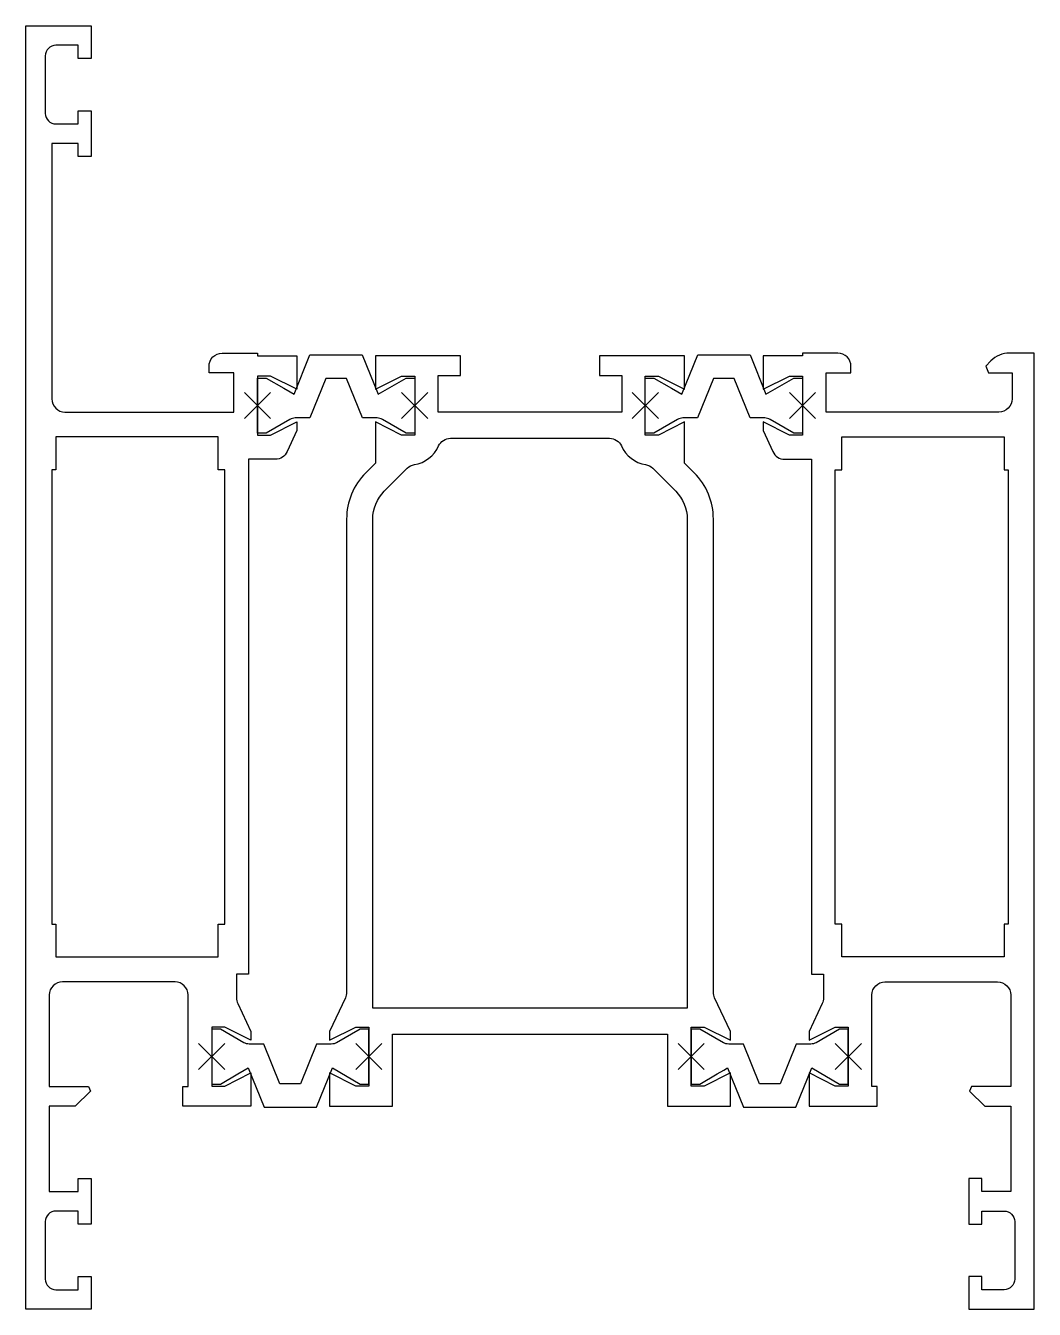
# Model space of a CAD drawing. Header units: millimetres. Extents: x 0 to 77, y 0 to 98.
import ezdxf

# ---------------------------------------------------------------- set-up
doc = ezdxf.new("R2010")
doc.units = ezdxf.units.MM
doc.header["$PDMODE"] = 3
doc.header["$PDSIZE"] = 1
doc.layers.add('X_SNAP', color=7, linetype='Continuous', lineweight=0, plot=False)

msp = doc.modelspace()

# ---------------------------------------------------------------- linework, layer by layer
for points in [[(17.2, 21.2), (17.2, 20.55), (15.2, 21.55), (14.2, 21.55), (14.2, 17.05), (15.2, 17.05), (17.2, 18.05), (17.2, 15.5), (12, 15.5), (12, 17), (12.4, 17), (12.4, 24, 0.414214), (11.4, 25), (2.8, 25, 0.414214), (1.8, 24), (1.8, 17), (4.8, 17), (4.941, 16.659), (3.783, 15.5), (1.8, 15.5), (1.8, 9), (4, 9), (4, 10), (5, 10), (5, 6.5), (4, 6.5), (4, 7.5), (2.3, 7.5, 0.414214), (1.5, 6.7), (1.5, 2.3, 0.414214), (2.3, 1.5), (4, 1.5), (4, 2.5), (5, 2.5), (5, 0), (0, 0), (0, 98), (5, 98), (5, 95.5), (4, 95.5), (4, 96.5), (2.3, 96.5, 0.414214), (1.5, 95.7), (1.5, 91.3, 0.414214), (2.3, 90.5), (4, 90.5), (4, 91.5), (5, 91.5), (5, 88), (4, 88), (4, 89), (2, 89), (2, 69.5, 0.414214), (3, 68.5), (15.9, 68.5), (15.9, 71.5), (14, 71.5), (14, 72, -0.414214), (15, 73), (17.7, 73), (17.7, 72.8), (20.7, 72.8), (20.7, 70.25), (18.7, 71.25), (17.7, 71.25), (17.7, 66.75), (18.7, 66.75), (20.7, 67.75), (20.7, 67.1), (19.966, 65.487, -0.294108), (19.056, 64.9), (17, 64.9), (17, 25.6), (16.1, 25.6), (16.1, 23.781, 0.109518), (16.194, 23.358), (17.2, 21.2)], [(21.692, 68.05), (20.566, 68.05, 0.131652), (20.166, 67.943), (18.361, 66.9), (17.7, 66.9), (17.7, 71.1), (18.361, 71.1), (19.7, 70.327), (20.188, 70.045), (20.487, 69.872), (21.7, 72.875), (25.7, 72.875), (26.913, 69.872), (29.039, 71.1), (29.7, 71.1), (29.7, 66.9), (29.039, 66.9), (27.234, 67.943, 0.131652), (26.834, 68.05), (25.708, 68.05), (24.486, 71.075), (22.914, 71.075)], [(23.201, 21.202), (23.201, 20.55), (25.201, 21.55), (26.201, 21.55), (26.201, 17.05), (25.201, 17.05), (23.201, 18.05), (23.201, 15.5), (28.001, 15.5), (28.001, 21), (49.001, 21), (49.001, 15.5), (53.801, 15.5), (53.801, 18.05), (51.801, 17.05), (50.801, 17.05), (50.801, 21.55), (51.801, 21.55), (53.801, 20.55), (53.801, 21.2), (52.595, 23.787, -0.109518), (52.501, 24.21), (52.501, 60.329, 0.198912), (51.037, 63.864), (50.301, 64.6), (50.301, 67.75), (48.301, 66.75), (47.301, 66.75), (47.301, 71.25), (48.301, 71.25), (50.301, 70.25), (50.301, 72.8), (43.801, 72.8), (43.801, 71.3), (45.501, 71.3), (45.501, 68.5), (31.501, 68.5), (31.501, 71.3), (33.201, 71.3), (33.201, 72.8), (26.7, 72.8), (26.7, 70.25), (28.7, 71.25), (29.7, 71.25), (29.7, 66.75), (28.7, 66.75), (26.7, 67.75), (26.7, 64.6), (25.964, 63.864, 0.198912), (24.5, 60.329), (24.5, 24.21, -0.109518), (24.406, 23.787), (23.201, 21.202)], [(51.293, 68.05), (50.167, 68.05, 0.131652), (49.767, 67.943), (47.962, 66.9), (47.301, 66.9), (47.301, 71.1), (47.962, 71.1), (49.301, 70.327), (49.789, 70.045), (50.088, 69.872), (51.301, 72.875), (55.301, 72.875), (56.514, 69.872), (58.64, 71.1), (59.301, 71.1), (59.301, 66.9), (58.64, 66.9), (56.835, 67.943, 0.131652), (56.435, 68.05), (55.309, 68.05), (54.087, 71.075), (52.515, 71.075)], [(56.301, 72.8), (56.301, 70.25), (58.301, 71.25), (59.301, 71.25), (59.301, 66.75), (58.301, 66.75), (56.301, 67.75), (56.301, 67.1), (57.035, 65.487, 0.294108), (57.945, 64.9), (60.001, 64.9), (60.001, 25.6), (60.901, 25.6), (60.901, 23.781, -0.109518), (60.807, 23.358), (59.801, 21.2), (59.801, 20.55), (61.801, 21.55), (62.801, 21.55), (62.801, 17.05), (61.801, 17.05), (59.801, 18.05), (59.801, 15.5), (65.001, 15.5), (65.001, 17), (64.601, 17), (64.601, 24, -0.414214), (65.601, 25), (74.201, 25, -0.414214), (75.201, 24), (75.201, 17), (72.201, 17), (72.06, 16.659), (73.218, 15.5), (75.201, 15.5), (75.201, 9), (73.001, 9), (73.001, 10), (72.001, 10), (72.001, 6.5), (73.001, 6.5), (73.001, 7.5), (74.701, 7.5, -0.414214), (75.501, 6.7), (75.501, 2.3, -0.414214), (74.701, 1.5), (73.001, 1.5), (73.001, 2.5), (72.001, 2.5), (72.001, 0), (77.001, 0), (77.001, 73), (75.105, 73, 0.198912), (73.691, 72.415), (73.289, 72.013), (73.501, 71.5), (75.301, 71.5), (75.301, 69.5, -0.414214), (74.301, 68.5), (61.101, 68.5), (61.101, 71.5), (63.001, 71.5), (63.001, 72, 0.414214), (62.001, 73), (59.301, 73), (59.301, 72.8), (56.301, 72.8)], [(26.5, 60.329, -0.198912), (27.379, 62.45), (29.136, 64.208, -0.154989), (29.674, 64.486, 0.248244), (31.525, 65.914, -0.293963), (32.436, 66.5), (44.566, 66.5, -0.293963), (45.476, 65.914, 0.248244), (47.327, 64.486, -0.154989), (47.865, 64.208), (49.622, 62.45, -0.198912), (50.501, 60.329), (50.501, 23), (26.5, 23), (26.5, 60.329)], [(18.192, 20.25), (17.066, 20.25, -0.131652), (16.666, 20.357), (14.861, 21.4), (14.2, 21.4), (14.2, 17.2), (14.861, 17.2), (16.2, 17.973), (16.688, 18.255), (16.987, 18.428), (18.2, 15.425), (22.2, 15.425), (23.413, 18.428), (25.539, 17.2), (26.2, 17.2), (26.2, 21.4), (25.539, 21.4), (23.734, 20.357, -0.131652), (23.334, 20.25), (22.208, 20.25), (20.986, 17.225), (19.414, 17.225)], [(54.793, 20.25), (53.667, 20.25, -0.131652), (53.267, 20.357), (51.462, 21.4), (50.801, 21.4), (50.801, 17.2), (51.462, 17.2), (52.801, 17.973), (53.289, 18.255), (53.588, 18.428), (54.801, 15.425), (58.801, 15.425), (60.014, 18.428), (62.14, 17.2), (62.801, 17.2), (62.801, 21.4), (62.14, 21.4), (60.335, 20.357, -0.131652), (59.935, 20.25), (58.809, 20.25), (57.587, 17.225), (56.015, 17.225)]]:
    msp.add_lwpolyline(points, format="xyb", close=True)
for points in [[(14.7, 66.6), (2.3, 66.6), (2.3, 64.1), (2, 64.1), (2, 29.4), (2.3, 29.4), (2.3, 26.9), (14.7, 26.9), (14.7, 29.4), (15.2, 29.4), (15.2, 64.1), (14.7, 64.1), (14.7, 66.6)], [(61.801, 64.1), (62.301, 64.1), (62.301, 66.6), (74.701, 66.6), (74.701, 64.1), (75.001, 64.1), (75.001, 29.4), (74.701, 29.4), (74.701, 26.9), (62.301, 26.9), (62.301, 29.4), (61.801, 29.4), (61.801, 64.1)]]:
    msp.add_lwpolyline(points, close=True)
at = {"layer": 'X_SNAP'}
for p in [(17.7, 69), (17.7, 69), (17.7, 69), (29.7, 69), (29.7, 69), (29.7, 69), (47.301, 69), (47.301, 69), (47.301, 69), (59.301, 69), (59.301, 69), (59.301, 69), (14.2, 19.3), (14.2, 19.3), (14.2, 19.3), (26.2, 19.3), (26.2, 19.3), (26.2, 19.3), (50.801, 19.3), (50.801, 19.3), (50.801, 19.3), (62.801, 19.3), (62.801, 19.3), (62.801, 19.3)]:
    msp.add_point(p, dxfattribs=at)

doc.saveas('drawing.dxf')
